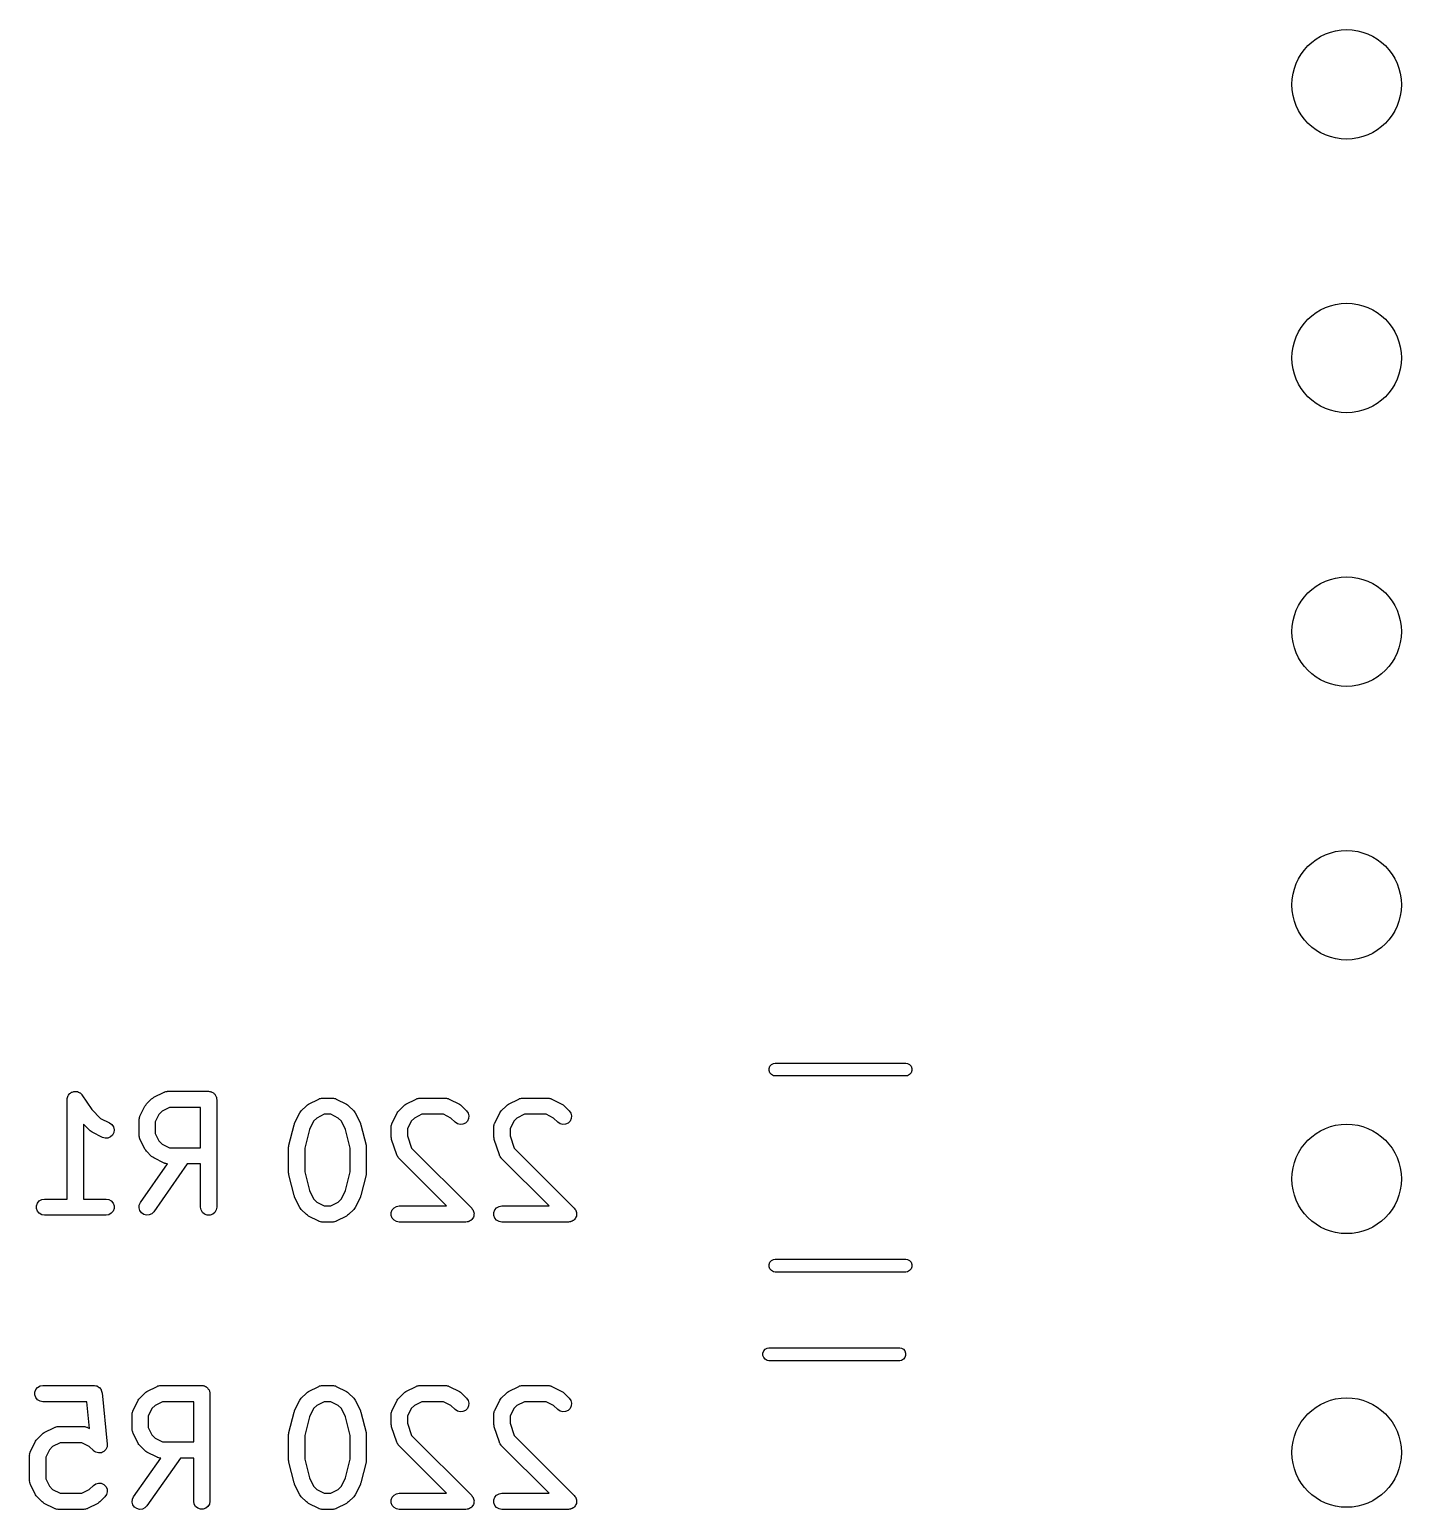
# Model space of a CAD drawing. Extents: x 84 to 155, y -171 to -35.
# Drawn here: x 127.22 to 139.95, y -84.47 to -70.74 of the extents above; entities that cross this region are included whole.
import ezdxf

# ---------------------------------------------------------------- set-up
doc = ezdxf.new("R2010")
doc.units = 0
doc.header["$MEASUREMENT"] = 0
doc.layers.add('BLACK', color=7, linetype='CONTINUOUS')

msp = doc.modelspace()

# ---------------------------------------------------------------- linework, layer by layer
at = {"layer": 'BLACK', "linetype": 'CONTINUOUS'}
for p, q in [((134.092, -80.3609), (134.106, -80.3447)), ((134.106, -80.3447), (134.124, -80.3341)), ((134.124, -80.3341), (134.14, -80.3314)), ((134.14, -80.3314), (135.354, -80.3314)), ((135.354, -80.3314), (135.37, -80.3341)), ((135.37, -80.3341), (135.388, -80.3447)), ((135.388, -80.3447), (135.402, -80.3609)), ((134.085, -80.3808), (134.092, -80.3609)), ((134.085, -80.402), (134.085, -80.3808)), ((134.092, -80.4219), (134.085, -80.402)), ((134.106, -80.4381), (134.092, -80.4219)), ((134.124, -80.4486), (134.106, -80.4381)), ((134.14, -80.4514), (134.124, -80.4486)), ((135.354, -80.4514), (134.14, -80.4514)), ((135.37, -80.4486), (135.354, -80.4514)), ((135.388, -80.4381), (135.37, -80.4486)), ((135.402, -80.4219), (135.388, -80.4381)), ((135.402, -80.3609), (135.409, -80.3808)), ((135.409, -80.402), (135.402, -80.4219)), ((135.409, -80.3808), (135.409, -80.402)), ((127.581, -80.6284), (127.586, -80.6207)), ((127.586, -80.6207), (127.589, -80.618)), ((127.589, -80.618), (127.591, -80.6146)), ((127.591, -80.6146), (127.599, -80.6097)), ((127.599, -80.6097), (127.605, -80.6039)), ((127.605, -80.6039), (127.609, -80.6025)), ((127.609, -80.6025), (127.613, -80.6002)), ((127.613, -80.6002), (127.622, -80.5981)), ((127.622, -80.5981), (127.63, -80.595)), ((127.63, -80.595), (127.634, -80.595)), ((127.634, -80.595), (127.638, -80.594)), ((127.638, -80.594), (127.647, -80.595)), ((127.647, -80.595), (127.656, -80.595)), ((127.656, -80.595), (127.66, -80.5964)), ((127.66, -80.5964), (127.664, -80.5969)), ((127.664, -80.5969), (127.672, -80.6009)), ((127.672, -80.6009), (127.68, -80.6039)), ((127.68, -80.6039), (127.684, -80.6066)), ((127.684, -80.6066), (127.687, -80.6084)), ((127.687, -80.6084), (127.694, -80.6149)), ((127.694, -80.6149), (127.7, -80.6207)), ((127.7, -80.6207), (127.703, -80.6243)), ((127.703, -80.6243), (127.705, -80.6273)), ((128.371, -80.6494), (128.467, -80.6018)), ((128.467, -80.6018), (128.471, -80.6006)), ((128.471, -80.6006), (128.474, -80.5984)), ((128.474, -80.5984), (128.483, -80.5969)), ((128.483, -80.5969), (128.492, -80.5944)), ((128.492, -80.5944), (128.496, -80.5946)), ((128.496, -80.5946), (128.5, -80.5939)), ((128.5, -80.5939), (128.881, -80.5939)), ((128.881, -80.5939), (128.888, -80.595)), ((128.888, -80.595), (128.894, -80.595)), ((128.894, -80.595), (128.9, -80.5973)), ((128.9, -80.5973), (128.907, -80.5984)), ((128.907, -80.5984), (128.912, -80.6017)), ((128.912, -80.6017), (128.919, -80.6039)), ((128.919, -80.6039), (128.924, -80.6081)), ((128.924, -80.6081), (128.929, -80.6114)), ((128.929, -80.6114), (128.934, -80.6165)), ((128.934, -80.6165), (128.939, -80.6207)), ((128.939, -80.6207), (128.942, -80.6264)), ((128.942, -80.6264), (128.946, -80.6314)), ((127.568, -80.6606), (127.571, -80.652)), ((127.569, -80.6648), (127.568, -80.6606)), ((127.568, -80.6689), (127.569, -80.6648)), ((127.568, -81.5939), (127.568, -80.6689)), ((127.571, -80.652), (127.573, -80.6432)), ((127.573, -80.6432), (127.575, -80.6396)), ((127.575, -80.6396), (127.576, -80.6356)), ((127.576, -80.6356), (127.581, -80.6284)), ((127.705, -80.6273), (127.797, -80.764)), ((127.797, -80.764), (127.878, -80.8453)), ((128.243, -80.8258), (128.29, -80.7306)), ((128.29, -80.7306), (128.297, -80.7209)), ((128.297, -80.7209), (128.304, -80.7111)), ((128.304, -80.7111), (128.352, -80.6635)), ((128.352, -80.6635), (128.362, -80.6566)), ((128.362, -80.6566), (128.371, -80.6494)), ((128.518, -80.7439), (128.449, -80.7781)), ((128.806, -80.7439), (128.518, -80.7439)), ((128.806, -81.1177), (128.806, -80.7439)), ((128.946, -80.6314), (128.948, -80.6375)), ((128.948, -80.6375), (128.952, -80.6432)), ((128.952, -80.6432), (128.953, -80.6497)), ((128.953, -80.6497), (128.955, -80.6559)), ((128.955, -80.6559), (128.955, -80.6624)), ((128.955, -80.6624), (128.956, -80.6689)), ((128.956, -80.6689), (128.956, -81.6689)), ((129.741, -80.7746), (129.789, -80.727)), ((129.789, -80.727), (129.799, -80.7201)), ((129.799, -80.7201), (129.808, -80.7129)), ((129.808, -80.7129), (129.903, -80.6653)), ((129.903, -80.6653), (129.908, -80.6641)), ((129.908, -80.6641), (129.911, -80.6619)), ((129.911, -80.6619), (129.92, -80.6604)), ((129.92, -80.6604), (129.928, -80.6579)), ((129.928, -80.6579), (129.933, -80.6581)), ((129.933, -80.6581), (129.937, -80.6574)), ((129.937, -80.6574), (130.032, -80.6574)), ((130.032, -80.6574), (130.036, -80.6581)), ((130.036, -80.6581), (130.041, -80.6579)), ((130.041, -80.6579), (130.049, -80.6604)), ((130.049, -80.6604), (130.058, -80.6619)), ((130.058, -80.6619), (130.062, -80.6641)), ((130.062, -80.6641), (130.066, -80.6653)), ((130.066, -80.6653), (130.161, -80.7129)), ((130.161, -80.7129), (130.171, -80.7201)), ((130.171, -80.7201), (130.181, -80.727)), ((130.181, -80.727), (130.228, -80.7746)), ((130.646, -80.7746), (130.693, -80.727)), ((130.693, -80.727), (130.703, -80.7201)), ((130.703, -80.7201), (130.713, -80.7129)), ((130.713, -80.7129), (130.808, -80.6653)), ((130.808, -80.6653), (130.812, -80.6641)), ((130.812, -80.6641), (130.816, -80.6619)), ((130.816, -80.6619), (130.825, -80.6604)), ((130.825, -80.6604), (130.833, -80.6579)), ((130.833, -80.6579), (130.838, -80.6581)), ((130.838, -80.6581), (130.842, -80.6574)), ((130.842, -80.6574), (131.08, -80.6574)), ((131.08, -80.6574), (131.084, -80.6581)), ((131.084, -80.6581), (131.088, -80.6579)), ((131.088, -80.6579), (131.097, -80.6604)), ((131.097, -80.6604), (131.106, -80.6619)), ((131.106, -80.6619), (131.109, -80.6641)), ((131.109, -80.6641), (131.113, -80.6653)), ((131.113, -80.6653), (131.209, -80.7129)), ((131.209, -80.7129), (131.218, -80.7201)), ((131.218, -80.7201), (131.228, -80.727)), ((131.228, -80.727), (131.276, -80.7746)), ((131.598, -80.7746), (131.646, -80.727)), ((131.646, -80.727), (131.656, -80.7201)), ((131.656, -80.7201), (131.665, -80.7129)), ((131.665, -80.7129), (131.761, -80.6653)), ((131.761, -80.6653), (131.765, -80.6641)), ((131.765, -80.6641), (131.768, -80.6619)), ((131.768, -80.6619), (131.777, -80.6604)), ((131.777, -80.6604), (131.786, -80.6579)), ((131.786, -80.6579), (131.79, -80.6581)), ((131.79, -80.6581), (131.794, -80.6574)), ((131.794, -80.6574), (132.032, -80.6574)), ((132.032, -80.6574), (132.036, -80.6581)), ((132.036, -80.6581), (132.041, -80.6579)), ((132.041, -80.6579), (132.049, -80.6604)), ((132.049, -80.6604), (132.058, -80.6619)), ((132.058, -80.6619), (132.062, -80.6641)), ((132.062, -80.6641), (132.066, -80.6653)), ((132.066, -80.6653), (132.161, -80.7129)), ((132.161, -80.7129), (132.171, -80.7201)), ((132.171, -80.7201), (132.181, -80.727)), ((132.181, -80.727), (132.228, -80.7746)), ((127.78, -80.96), (127.718, -80.8976)), ((127.718, -80.8976), (127.718, -81.5939)), ((127.878, -80.8453), (127.962, -80.8875)), ((127.962, -80.8875), (127.983, -80.903)), ((128.235, -80.8508), (128.238, -80.8424)), ((128.235, -80.8551), (128.235, -80.8508)), ((128.235, -80.8594), (128.235, -80.8551)), ((128.235, -81.0022), (128.235, -80.8594)), ((128.238, -80.8424), (128.239, -80.8337)), ((128.239, -80.8337), (128.241, -80.83)), ((128.241, -80.83), (128.243, -80.8258)), ((128.419, -80.8085), (128.385, -80.8771)), ((128.385, -80.8771), (128.385, -80.9845)), ((128.449, -80.7781), (128.419, -80.8085)), ((129.674, -80.9047), (129.677, -80.8972)), ((129.677, -80.8972), (129.679, -80.8893)), ((129.679, -80.8893), (129.727, -80.7941)), ((129.727, -80.7941), (129.734, -80.7844)), ((129.734, -80.7844), (129.741, -80.7746)), ((129.856, -80.872), (129.817, -80.949)), ((129.886, -80.8416), (129.856, -80.872)), ((129.955, -80.8074), (129.886, -80.8416)), ((130.015, -80.8074), (129.955, -80.8074)), ((130.083, -80.8416), (130.015, -80.8074)), ((130.113, -80.872), (130.083, -80.8416)), ((130.152, -80.949), (130.113, -80.872)), ((130.228, -80.7746), (130.235, -80.7844)), ((130.235, -80.7844), (130.242, -80.7941)), ((130.242, -80.7941), (130.29, -80.8893)), ((130.29, -80.8893), (130.292, -80.8972)), ((130.292, -80.8972), (130.295, -80.9047)), ((130.579, -80.9059), (130.581, -80.8972)), ((130.581, -80.8972), (130.583, -80.8935)), ((130.583, -80.8935), (130.584, -80.8893)), ((130.584, -80.8893), (130.632, -80.7941)), ((130.632, -80.7941), (130.639, -80.7844)), ((130.639, -80.7844), (130.646, -80.7746)), ((130.761, -80.872), (130.726, -80.9406)), ((130.791, -80.8416), (130.761, -80.872)), ((130.859, -80.8074), (130.791, -80.8416)), ((131.062, -80.8074), (130.859, -80.8074)), ((131.131, -80.8416), (131.062, -80.8074)), ((131.17, -80.8807), (131.131, -80.8416)), ((131.191, -80.8956), (131.17, -80.8807)), ((131.216, -80.9023), (131.191, -80.8956)), ((131.242, -80.9001), (131.216, -80.9023)), ((131.266, -80.8891), (131.242, -80.9001)), ((131.284, -80.8706), (131.266, -80.8891)), ((131.276, -80.7746), (131.291, -80.7959)), ((131.295, -80.847), (131.284, -80.8706)), ((131.291, -80.7959), (131.297, -80.8211)), ((131.297, -80.8211), (131.295, -80.847)), ((131.532, -80.9059), (131.533, -80.8972)), ((131.533, -80.8972), (131.535, -80.8935)), ((131.535, -80.8935), (131.537, -80.8893)), ((131.537, -80.8893), (131.584, -80.7941)), ((131.584, -80.7941), (131.591, -80.7844)), ((131.591, -80.7844), (131.598, -80.7746)), ((131.713, -80.872), (131.679, -80.9406)), ((131.743, -80.8416), (131.713, -80.872)), ((131.812, -80.8074), (131.743, -80.8416)), ((132.015, -80.8074), (131.812, -80.8074)), ((132.083, -80.8416), (132.015, -80.8074)), ((132.122, -80.8807), (132.083, -80.8416)), ((132.143, -80.8956), (132.122, -80.8807)), ((132.169, -80.9023), (132.143, -80.8956)), ((132.195, -80.9001), (132.169, -80.9023)), ((132.218, -80.8891), (132.195, -80.9001)), ((132.237, -80.8706), (132.218, -80.8891)), ((132.228, -80.7746), (132.243, -80.7959)), ((132.248, -80.847), (132.237, -80.8706)), ((132.243, -80.7959), (132.25, -80.8211)), ((132.25, -80.8211), (132.248, -80.847)), ((127.79, -80.9669), (127.78, -80.96)), ((127.8, -80.9741), (127.79, -80.9669)), ((127.895, -81.0217), (127.8, -80.9741)), ((127.92, -81.0291), (127.895, -81.0217)), ((127.946, -81.0275), (127.92, -81.0291)), ((127.97, -81.0172), (127.946, -81.0275)), ((127.989, -80.9993), (127.97, -81.0172)), ((127.983, -80.903), (127.998, -80.9248)), ((128.001, -80.976), (127.989, -80.9993)), ((127.998, -80.9248), (128.004, -80.9501)), ((128.004, -80.9501), (128.001, -80.976)), ((128.235, -81.0065), (128.235, -81.0022)), ((128.235, -81.0108), (128.235, -81.0065)), ((128.238, -81.0192), (128.235, -81.0108)), ((128.239, -81.0279), (128.238, -81.0192)), ((128.241, -81.0316), (128.239, -81.0279)), ((128.243, -81.0358), (128.241, -81.0316)), ((128.29, -81.131), (128.243, -81.0358)), ((128.385, -80.9845), (128.419, -81.053)), ((129.626, -81.0951), (129.674, -80.9047)), ((129.817, -80.949), (129.774, -81.1226)), ((130.195, -81.1226), (130.152, -80.949)), ((130.295, -80.9047), (130.343, -81.0951)), ((130.576, -80.9229), (130.577, -80.9186)), ((130.576, -81.0181), (130.576, -80.9229)), ((130.578, -81.0299), (130.576, -81.0181)), ((130.577, -80.9143), (130.579, -80.9059)), ((130.577, -80.9186), (130.577, -80.9143)), ((130.58, -81.0418), (130.578, -81.0299)), ((130.726, -80.9406), (130.726, -81.0059)), ((130.726, -81.0059), (130.764, -81.1204)), ((131.529, -80.9143), (131.532, -80.9059)), ((131.529, -80.9186), (131.529, -80.9143)), ((131.529, -80.9229), (131.529, -80.9186)), ((131.529, -81.0181), (131.529, -80.9229)), ((131.531, -81.0299), (131.529, -81.0181)), ((131.533, -81.0418), (131.531, -81.0299)), ((131.679, -80.9406), (131.679, -81.0059)), ((131.679, -81.0059), (131.717, -81.1204)), ((128.297, -81.1407), (128.29, -81.131)), ((128.304, -81.1505), (128.297, -81.1407)), ((128.352, -81.1981), (128.304, -81.1505)), ((128.419, -81.053), (128.449, -81.0834)), ((128.449, -81.0834), (128.518, -81.1177)), ((128.518, -81.1177), (128.806, -81.1177)), ((129.624, -81.1133), (129.625, -81.1043)), ((129.624, -81.3514), (129.624, -81.1133)), ((129.625, -81.1043), (129.626, -81.0951)), ((129.774, -81.1226), (129.774, -81.3422)), ((130.195, -81.3422), (130.195, -81.1226)), ((130.343, -81.0951), (130.344, -81.1043)), ((130.344, -81.1043), (130.345, -81.1133)), ((130.345, -81.1133), (130.345, -81.3514)), ((130.628, -81.1847), (130.58, -81.0418)), ((130.764, -81.1204), (131.323, -81.6793)), ((131.58, -81.1847), (131.533, -81.0418)), ((131.717, -81.1204), (132.276, -81.6793)), ((128.248, -81.6259), (128.499, -81.2675)), ((128.362, -81.205), (128.352, -81.1981)), ((128.371, -81.2122), (128.362, -81.205)), ((128.467, -81.2598), (128.371, -81.2122)), ((128.682, -81.2677), (128.371, -81.7119)), ((128.471, -81.261), (128.467, -81.2598)), ((128.474, -81.2632), (128.471, -81.261)), ((128.483, -81.2647), (128.474, -81.2632)), ((128.492, -81.2672), (128.483, -81.2647)), ((128.496, -81.2669), (128.492, -81.2672)), ((128.499, -81.2675), (128.496, -81.2669)), ((128.806, -81.2677), (128.682, -81.2677)), ((128.806, -81.6689), (128.806, -81.2677)), ((130.63, -81.1885), (130.628, -81.1847)), ((130.631, -81.1926), (130.63, -81.1885)), ((130.636, -81.1998), (130.631, -81.1926)), ((130.64, -81.2076), (130.636, -81.1998)), ((130.643, -81.2104), (130.64, -81.2076)), ((130.646, -81.214), (130.643, -81.2104)), ((131.089, -81.6574), (130.646, -81.214)), ((131.582, -81.1885), (131.58, -81.1847)), ((131.583, -81.1926), (131.582, -81.1885)), ((131.588, -81.1998), (131.583, -81.1926)), ((131.593, -81.2076), (131.588, -81.1998)), ((131.596, -81.2104), (131.593, -81.2076)), ((131.598, -81.214), (131.596, -81.2104)), ((132.042, -81.6574), (131.598, -81.214)), ((129.625, -81.3605), (129.624, -81.3514)), ((129.626, -81.3696), (129.625, -81.3605)), ((129.674, -81.5601), (129.626, -81.3696)), ((129.774, -81.3422), (129.817, -81.5157)), ((130.152, -81.5157), (130.195, -81.3422)), ((130.343, -81.3696), (130.295, -81.5601)), ((130.344, -81.3605), (130.343, -81.3696)), ((130.345, -81.3514), (130.344, -81.3605)), ((129.677, -81.5676), (129.674, -81.5601)), ((129.679, -81.5754), (129.677, -81.5676)), ((129.727, -81.6707), (129.679, -81.5754)), ((129.817, -81.5157), (129.856, -81.5927)), ((130.113, -81.5927), (130.152, -81.5157)), ((130.29, -81.5754), (130.242, -81.6707)), ((130.292, -81.5676), (130.29, -81.5754)), ((130.295, -81.5601), (130.292, -81.5676)), ((127.283, -81.6559), (127.292, -81.6314)), ((127.283, -81.6819), (127.283, -81.6559)), ((127.292, -81.7064), (127.283, -81.6819)), ((127.292, -81.6314), (127.309, -81.6114)), ((127.309, -81.7263), (127.292, -81.7064)), ((127.309, -81.6114), (127.332, -81.5984)), ((127.332, -81.5984), (127.357, -81.5939)), ((127.357, -81.5939), (127.568, -81.5939)), ((127.718, -81.5939), (127.929, -81.5939)), ((127.929, -81.5939), (127.954, -81.5984)), ((127.954, -81.5984), (127.977, -81.6114)), ((127.977, -81.6114), (127.994, -81.6314)), ((127.994, -81.7064), (127.977, -81.7263)), ((127.994, -81.6314), (128.003, -81.6559)), ((128.003, -81.6819), (127.994, -81.7064)), ((128.003, -81.6559), (128.003, -81.6819)), ((128.235, -81.6754), (128.237, -81.6495)), ((128.242, -81.7006), (128.235, -81.6754)), ((128.237, -81.6495), (128.248, -81.6259)), ((128.257, -81.7219), (128.242, -81.7006)), ((128.278, -81.7369), (128.257, -81.7219)), ((128.371, -81.7119), (128.353, -81.7303)), ((128.811, -81.6945), (128.806, -81.6689)), ((128.824, -81.7171), (128.811, -81.6945)), ((128.844, -81.7338), (128.824, -81.7171)), ((128.939, -81.7171), (128.919, -81.7338)), ((128.952, -81.6945), (128.939, -81.7171)), ((128.956, -81.6689), (128.952, -81.6945)), ((129.734, -81.6803), (129.727, -81.6707)), ((129.741, -81.6902), (129.734, -81.6803)), ((129.789, -81.7378), (129.741, -81.6902)), ((129.856, -81.5927), (129.886, -81.6231)), ((129.886, -81.6231), (129.955, -81.6574)), ((129.955, -81.6574), (130.015, -81.6574)), ((130.015, -81.6574), (130.083, -81.6231)), ((130.083, -81.6231), (130.113, -81.5927)), ((130.228, -81.6902), (130.181, -81.7378)), ((130.235, -81.6803), (130.228, -81.6902)), ((130.242, -81.6707), (130.235, -81.6803)), ((130.577, -81.7194), (130.586, -81.6949)), ((130.577, -81.7454), (130.577, -81.7194)), ((130.586, -81.6949), (130.603, -81.6749)), ((130.603, -81.6749), (130.626, -81.6619)), ((130.626, -81.6619), (130.651, -81.6574)), ((130.651, -81.6574), (131.089, -81.6574)), ((131.323, -81.6793), (131.329, -81.6874)), ((131.329, -81.6874), (131.335, -81.6949)), ((131.335, -81.6949), (131.336, -81.698)), ((131.336, -81.698), (131.338, -81.7007)), ((131.338, -81.7007), (131.341, -81.7101)), ((131.341, -81.7101), (131.344, -81.7194)), ((131.344, -81.7194), (131.344, -81.7227)), ((131.344, -81.7227), (131.345, -81.7258)), ((131.53, -81.7194), (131.539, -81.6949)), ((131.53, -81.7454), (131.53, -81.7194)), ((131.539, -81.6949), (131.555, -81.6749)), ((131.555, -81.6749), (131.578, -81.6619)), ((131.578, -81.6619), (131.604, -81.6574)), ((131.604, -81.6574), (132.042, -81.6574)), ((132.276, -81.6793), (132.281, -81.6874)), ((132.281, -81.6874), (132.288, -81.6949)), ((132.288, -81.6949), (132.289, -81.698)), ((132.289, -81.698), (132.291, -81.7007)), ((132.291, -81.7007), (132.293, -81.7101)), ((132.293, -81.7101), (132.297, -81.7194)), ((132.297, -81.7194), (132.297, -81.7227)), ((132.297, -81.7227), (132.297, -81.7258)), ((127.332, -81.7394), (127.309, -81.7263)), ((127.357, -81.7439), (127.332, -81.7394)), ((127.929, -81.7439), (127.357, -81.7439)), ((127.954, -81.7394), (127.929, -81.7439)), ((127.977, -81.7263), (127.954, -81.7394)), ((128.303, -81.7436), (128.278, -81.7369)), ((128.329, -81.7413), (128.303, -81.7436)), ((128.353, -81.7303), (128.329, -81.7413)), ((128.868, -81.7427), (128.844, -81.7338)), ((128.894, -81.7427), (128.868, -81.7427)), ((128.919, -81.7338), (128.894, -81.7427)), ((129.799, -81.7447), (129.789, -81.7378)), ((129.808, -81.7518), (129.799, -81.7447)), ((129.903, -81.7995), (129.808, -81.7518)), ((129.908, -81.8007), (129.903, -81.7995)), ((129.911, -81.8029), (129.908, -81.8007)), ((129.92, -81.8044), (129.911, -81.8029)), ((129.928, -81.8069), (129.92, -81.8044)), ((129.933, -81.8066), (129.928, -81.8069)), ((129.937, -81.8074), (129.933, -81.8066)), ((130.032, -81.8074), (129.937, -81.8074)), ((130.036, -81.8066), (130.032, -81.8074)), ((130.041, -81.8069), (130.036, -81.8066)), ((130.049, -81.8044), (130.041, -81.8069)), ((130.058, -81.8029), (130.049, -81.8044)), ((130.062, -81.8007), (130.058, -81.8029)), ((130.066, -81.7995), (130.062, -81.8007)), ((130.161, -81.7518), (130.066, -81.7995)), ((130.171, -81.7447), (130.161, -81.7518)), ((130.181, -81.7378), (130.171, -81.7447)), ((130.586, -81.7699), (130.577, -81.7454)), ((130.603, -81.7898), (130.586, -81.7699)), ((130.626, -81.8029), (130.603, -81.7898)), ((130.651, -81.8074), (130.626, -81.8029)), ((131.27, -81.8074), (130.651, -81.8074)), ((131.28, -81.8057), (131.27, -81.8074)), ((131.29, -81.8048), (131.28, -81.8057)), ((131.293, -81.8034), (131.29, -81.8048)), ((131.296, -81.8029), (131.293, -81.8034)), ((131.304, -81.798), (131.296, -81.8029)), ((131.313, -81.7938), (131.304, -81.798)), ((131.316, -81.7915), (131.313, -81.7938)), ((131.319, -81.7898), (131.316, -81.7915)), ((131.325, -81.7823), (131.319, -81.7898)), ((131.332, -81.7754), (131.325, -81.7823)), ((131.333, -81.7724), (131.332, -81.7754)), ((131.335, -81.7699), (131.333, -81.7724)), ((131.339, -81.7607), (131.335, -81.7699)), ((131.343, -81.7518), (131.339, -81.7607)), ((131.344, -81.7454), (131.343, -81.7485)), ((131.343, -81.7485), (131.343, -81.7518)), ((131.345, -81.7258), (131.344, -81.7356)), ((131.344, -81.7356), (131.344, -81.7454)), ((131.539, -81.7699), (131.53, -81.7454)), ((131.555, -81.7898), (131.539, -81.7699)), ((131.578, -81.8029), (131.555, -81.7898)), ((131.604, -81.8074), (131.578, -81.8029)), ((132.223, -81.8074), (131.604, -81.8074)), ((132.232, -81.8057), (132.223, -81.8074)), ((132.242, -81.8048), (132.232, -81.8057)), ((132.245, -81.8034), (132.242, -81.8048)), ((132.248, -81.8029), (132.245, -81.8034)), ((132.257, -81.798), (132.248, -81.8029)), ((132.266, -81.7938), (132.257, -81.798)), ((132.268, -81.7915), (132.266, -81.7938)), ((132.271, -81.7898), (132.268, -81.7915)), ((132.277, -81.7823), (132.271, -81.7898)), ((132.284, -81.7754), (132.277, -81.7823)), ((132.286, -81.7724), (132.284, -81.7754)), ((132.288, -81.7699), (132.286, -81.7724)), ((132.291, -81.7607), (132.288, -81.7699)), ((132.295, -81.7518), (132.291, -81.7607)), ((132.297, -81.7454), (132.295, -81.7485)), ((132.295, -81.7485), (132.295, -81.7518)), ((132.297, -81.7258), (132.297, -81.7356)), ((132.297, -81.7356), (132.297, -81.7454)), ((134.085, -82.2008), (134.092, -82.1809)), ((134.085, -82.222), (134.085, -82.2008)), ((134.092, -82.2419), (134.085, -82.222)), ((134.092, -82.1809), (134.106, -82.1647)), ((134.106, -82.2581), (134.092, -82.2419)), ((134.106, -82.1647), (134.124, -82.1541)), ((134.124, -82.2686), (134.106, -82.2581)), ((134.124, -82.1541), (134.14, -82.1514)), ((134.14, -82.2714), (134.124, -82.2686)), ((134.14, -82.1514), (135.354, -82.1514)), ((135.354, -82.2714), (134.14, -82.2714)), ((135.354, -82.1514), (135.37, -82.1541)), ((135.37, -82.2686), (135.354, -82.2714)), ((135.37, -82.1541), (135.388, -82.1647)), ((135.388, -82.2581), (135.37, -82.2686)), ((135.388, -82.1647), (135.402, -82.1809)), ((135.402, -82.2419), (135.388, -82.2581)), ((135.402, -82.1809), (135.409, -82.2008)), ((135.409, -82.222), (135.402, -82.2419)), ((135.409, -82.2008), (135.409, -82.222)), ((134.027, -83.0234), (134.035, -83.0035)), ((134.027, -83.0446), (134.027, -83.0234)), ((134.035, -83.0645), (134.027, -83.0446)), ((134.035, -83.0035), (134.048, -82.9873)), ((134.048, -83.0807), (134.035, -83.0645)), ((134.048, -82.9873), (134.066, -82.9768)), ((134.066, -83.0913), (134.048, -83.0807)), ((134.066, -82.9768), (134.082, -82.974)), ((134.082, -83.094), (134.066, -83.0913)), ((134.082, -82.974), (135.297, -82.974)), ((135.297, -83.094), (134.082, -83.094)), ((135.297, -82.974), (135.312, -82.9768)), ((135.312, -83.0913), (135.297, -83.094)), ((135.312, -82.9768), (135.331, -82.9873)), ((135.331, -83.0807), (135.312, -83.0913)), ((135.331, -82.9873), (135.344, -83.0035)), ((135.344, -83.0645), (135.331, -83.0807)), ((135.344, -83.0035), (135.351, -83.0234)), ((135.351, -83.0446), (135.344, -83.0645)), ((135.351, -83.0234), (135.351, -83.0446)), ((127.268, -83.3864), (127.276, -83.3619)), ((127.276, -83.3619), (127.293, -83.3419)), ((127.293, -83.3419), (127.316, -83.3289)), ((127.316, -83.3289), (127.341, -83.3244)), ((127.341, -83.3244), (127.818, -83.3244)), ((127.818, -83.3244), (127.82, -83.3249)), ((127.82, -83.3249), (127.823, -83.3246)), ((127.823, -83.3246), (127.833, -83.3271)), ((127.833, -83.3271), (127.843, -83.3289)), ((127.843, -83.3289), (127.846, -83.3303)), ((127.846, -83.3303), (127.848, -83.331)), ((127.848, -83.331), (127.857, -83.3368)), ((127.857, -83.3368), (127.866, -83.3419)), ((127.866, -83.3419), (127.868, -83.3441)), ((127.868, -83.3441), (127.87, -83.3457)), ((127.87, -83.3457), (127.876, -83.354)), ((127.876, -83.354), (127.883, -83.3619)), ((127.883, -83.3619), (127.884, -83.3645)), ((127.884, -83.3645), (127.885, -83.3668)), ((127.885, -83.3668), (127.888, -83.3767)), ((128.308, -83.3799), (128.403, -83.3323)), ((128.403, -83.3323), (128.407, -83.3311)), ((128.407, -83.3311), (128.411, -83.3289)), ((128.411, -83.3289), (128.42, -83.3274)), ((128.42, -83.3274), (128.428, -83.3249)), ((128.428, -83.3249), (128.432, -83.3251)), ((128.432, -83.3251), (128.437, -83.3244)), ((128.437, -83.3244), (128.818, -83.3244)), ((128.818, -83.3244), (128.824, -83.3255)), ((128.824, -83.3255), (128.831, -83.3255)), ((128.831, -83.3255), (128.837, -83.3278)), ((128.837, -83.3278), (128.843, -83.3289)), ((128.843, -83.3289), (128.849, -83.3322)), ((128.849, -83.3322), (128.855, -83.3344)), ((128.855, -83.3344), (128.86, -83.3386)), ((128.86, -83.3386), (128.866, -83.3419)), ((128.866, -83.3419), (128.87, -83.347)), ((128.87, -83.347), (128.875, -83.3512)), ((128.875, -83.3512), (128.878, -83.3569)), ((128.878, -83.3569), (128.883, -83.3619)), ((128.883, -83.3619), (128.885, -83.368)), ((128.885, -83.368), (128.888, -83.3737)), ((128.888, -83.3737), (128.889, -83.3802)), ((129.808, -83.3799), (129.903, -83.3323)), ((129.903, -83.3323), (129.908, -83.3311)), ((129.908, -83.3311), (129.911, -83.3289)), ((129.911, -83.3289), (129.92, -83.3274)), ((129.92, -83.3274), (129.928, -83.3249)), ((129.928, -83.3249), (129.933, -83.3251)), ((129.933, -83.3251), (129.937, -83.3244)), ((129.937, -83.3244), (130.032, -83.3244)), ((130.032, -83.3244), (130.036, -83.3251)), ((130.036, -83.3251), (130.041, -83.3249)), ((130.041, -83.3249), (130.049, -83.3274)), ((130.049, -83.3274), (130.058, -83.3289)), ((130.058, -83.3289), (130.062, -83.3311)), ((130.062, -83.3311), (130.066, -83.3323)), ((130.066, -83.3323), (130.161, -83.3799)), ((130.713, -83.3799), (130.808, -83.3323)), ((130.808, -83.3323), (130.812, -83.3311)), ((130.812, -83.3311), (130.816, -83.3289)), ((130.816, -83.3289), (130.825, -83.3274)), ((130.825, -83.3274), (130.833, -83.3249)), ((130.833, -83.3249), (130.838, -83.3251)), ((130.838, -83.3251), (130.842, -83.3244)), ((130.842, -83.3244), (131.08, -83.3244)), ((131.08, -83.3244), (131.084, -83.3251)), ((131.084, -83.3251), (131.088, -83.3249)), ((131.088, -83.3249), (131.097, -83.3274)), ((131.097, -83.3274), (131.106, -83.3289)), ((131.106, -83.3289), (131.109, -83.3311)), ((131.109, -83.3311), (131.113, -83.3323)), ((131.113, -83.3323), (131.209, -83.3799)), ((131.665, -83.3799), (131.761, -83.3323)), ((131.761, -83.3323), (131.765, -83.3311)), ((131.765, -83.3311), (131.768, -83.3289)), ((131.768, -83.3289), (131.777, -83.3274)), ((131.777, -83.3274), (131.786, -83.3249)), ((131.786, -83.3249), (131.79, -83.3251)), ((131.79, -83.3251), (131.794, -83.3244)), ((131.794, -83.3244), (132.032, -83.3244)), ((132.032, -83.3244), (132.036, -83.3251)), ((132.036, -83.3251), (132.041, -83.3249)), ((132.041, -83.3249), (132.049, -83.3274)), ((132.049, -83.3274), (132.058, -83.3289)), ((132.058, -83.3289), (132.062, -83.3311)), ((132.062, -83.3311), (132.066, -83.3323)), ((132.066, -83.3323), (132.161, -83.3799)), ((127.268, -83.4124), (127.268, -83.3864)), ((127.276, -83.4369), (127.268, -83.4124)), ((127.293, -83.4568), (127.276, -83.4369)), ((127.316, -83.4699), (127.293, -83.4568)), ((127.341, -83.4744), (127.316, -83.4699)), ((127.75, -83.4744), (127.341, -83.4744)), ((127.775, -83.7226), (127.75, -83.4744)), ((127.888, -83.3767), (127.891, -83.3864)), ((127.891, -83.3864), (127.891, -83.3892)), ((127.891, -83.3892), (127.892, -83.3919)), ((127.892, -83.3919), (127.94, -83.8681)), ((128.179, -83.5563), (128.227, -83.4611)), ((128.227, -83.4611), (128.234, -83.4514)), ((128.234, -83.4514), (128.241, -83.4416)), ((128.241, -83.4416), (128.288, -83.394)), ((128.288, -83.394), (128.298, -83.3871)), ((128.298, -83.3871), (128.308, -83.3799)), ((128.386, -83.5086), (128.355, -83.539)), ((128.454, -83.4744), (128.386, -83.5086)), ((128.743, -83.4744), (128.454, -83.4744)), ((128.743, -83.8482), (128.743, -83.4744)), ((128.889, -83.3802), (128.891, -83.3864)), ((128.891, -83.3864), (128.891, -83.3929)), ((128.891, -83.3929), (128.893, -83.3994)), ((128.893, -83.3994), (128.893, -84.3994)), ((129.679, -83.5563), (129.727, -83.4611)), ((129.727, -83.4611), (129.734, -83.4514)), ((129.734, -83.4514), (129.741, -83.4416)), ((129.741, -83.4416), (129.789, -83.394)), ((129.789, -83.394), (129.799, -83.3871)), ((129.799, -83.3871), (129.808, -83.3799)), ((129.886, -83.5086), (129.856, -83.539)), ((129.955, -83.4744), (129.886, -83.5086)), ((130.015, -83.4744), (129.955, -83.4744)), ((130.083, -83.5086), (130.015, -83.4744)), ((130.113, -83.539), (130.083, -83.5086)), ((130.161, -83.3799), (130.171, -83.3871)), ((130.171, -83.3871), (130.181, -83.394)), ((130.181, -83.394), (130.228, -83.4416)), ((130.228, -83.4416), (130.235, -83.4514)), ((130.235, -83.4514), (130.242, -83.4611)), ((130.242, -83.4611), (130.29, -83.5563)), ((130.584, -83.5563), (130.632, -83.4611)), ((130.632, -83.4611), (130.639, -83.4514)), ((130.639, -83.4514), (130.646, -83.4416)), ((130.646, -83.4416), (130.693, -83.394)), ((130.693, -83.394), (130.703, -83.3871)), ((130.703, -83.3871), (130.713, -83.3799)), ((130.791, -83.5086), (130.761, -83.539)), ((130.859, -83.4744), (130.791, -83.5086)), ((131.062, -83.4744), (130.859, -83.4744)), ((131.131, -83.5086), (131.062, -83.4744)), ((131.17, -83.5477), (131.131, -83.5086)), ((131.209, -83.3799), (131.218, -83.3871)), ((131.218, -83.3871), (131.228, -83.394)), ((131.228, -83.394), (131.276, -83.4416)), ((131.276, -83.4416), (131.291, -83.4629)), ((131.291, -83.4629), (131.297, -83.4881)), ((131.297, -83.4881), (131.295, -83.514)), ((131.537, -83.5563), (131.584, -83.4611)), ((131.584, -83.4611), (131.591, -83.4514)), ((131.591, -83.4514), (131.598, -83.4416)), ((131.598, -83.4416), (131.646, -83.394)), ((131.646, -83.394), (131.656, -83.3871)), ((131.656, -83.3871), (131.665, -83.3799)), ((131.743, -83.5086), (131.713, -83.539)), ((131.812, -83.4744), (131.743, -83.5086)), ((132.015, -83.4744), (131.812, -83.4744)), ((132.083, -83.5086), (132.015, -83.4744)), ((132.122, -83.5477), (132.083, -83.5086)), ((132.161, -83.3799), (132.171, -83.3871)), ((132.171, -83.3871), (132.181, -83.394)), ((132.181, -83.394), (132.228, -83.4416)), ((132.228, -83.4416), (132.243, -83.4629)), ((132.243, -83.4629), (132.25, -83.4881)), ((132.25, -83.4881), (132.248, -83.514)), ((128.171, -83.5899), (128.172, -83.5856)), ((128.171, -83.7327), (128.171, -83.5899)), ((128.172, -83.5813), (128.174, -83.5729)), ((128.172, -83.5856), (128.172, -83.5813)), ((128.174, -83.5729), (128.176, -83.5642)), ((128.176, -83.5642), (128.178, -83.5605)), ((128.178, -83.5605), (128.179, -83.5563)), ((128.355, -83.539), (128.321, -83.6076)), ((128.321, -83.6076), (128.321, -83.715)), ((129.626, -83.7621), (129.674, -83.5717)), ((129.674, -83.5717), (129.677, -83.5642)), ((129.677, -83.5642), (129.679, -83.5563)), ((129.817, -83.616), (129.774, -83.7896)), ((129.856, -83.539), (129.817, -83.616)), ((130.152, -83.616), (130.113, -83.539)), ((130.195, -83.7896), (130.152, -83.616)), ((130.29, -83.5563), (130.292, -83.5642)), ((130.292, -83.5642), (130.295, -83.5717)), ((130.295, -83.5717), (130.343, -83.7621)), ((130.576, -83.5899), (130.577, -83.5856)), ((130.576, -83.6851), (130.576, -83.5899)), ((130.577, -83.5813), (130.579, -83.5729)), ((130.577, -83.5856), (130.577, -83.5813)), ((130.579, -83.5729), (130.581, -83.5642)), ((130.581, -83.5642), (130.583, -83.5605)), ((130.583, -83.5605), (130.584, -83.5563)), ((130.761, -83.539), (130.726, -83.6076)), ((130.726, -83.6076), (130.726, -83.6729)), ((131.191, -83.5626), (131.17, -83.5477)), ((131.216, -83.5693), (131.191, -83.5626)), ((131.242, -83.5671), (131.216, -83.5693)), ((131.266, -83.5561), (131.242, -83.5671)), ((131.284, -83.5376), (131.266, -83.5561)), ((131.295, -83.514), (131.284, -83.5376)), ((131.529, -83.5813), (131.532, -83.5729)), ((131.529, -83.5856), (131.529, -83.5813)), ((131.529, -83.5899), (131.529, -83.5856)), ((131.529, -83.6851), (131.529, -83.5899)), ((131.532, -83.5729), (131.533, -83.5642)), ((131.533, -83.5642), (131.535, -83.5605)), ((131.535, -83.5605), (131.537, -83.5563)), ((131.713, -83.539), (131.679, -83.6076)), ((131.679, -83.6076), (131.679, -83.6729)), ((132.143, -83.5626), (132.122, -83.5477)), ((132.169, -83.5693), (132.143, -83.5626)), ((132.195, -83.5671), (132.169, -83.5693)), ((132.218, -83.5561), (132.195, -83.5671)), ((132.237, -83.5376), (132.218, -83.5561)), ((132.248, -83.514), (132.237, -83.5376)), ((127.288, -83.8225), (127.336, -83.7749)), ((127.336, -83.7749), (127.346, -83.768)), ((127.346, -83.768), (127.355, -83.7609)), ((127.355, -83.7609), (127.451, -83.7133)), ((127.451, -83.7133), (127.455, -83.712)), ((127.455, -83.712), (127.459, -83.7099)), ((127.459, -83.7099), (127.467, -83.7083)), ((127.467, -83.7083), (127.476, -83.7058)), ((127.476, -83.7058), (127.48, -83.7061)), ((127.48, -83.7061), (127.484, -83.7053)), ((127.484, -83.7053), (127.722, -83.7053)), ((127.722, -83.7053), (127.727, -83.7061)), ((127.727, -83.7061), (127.731, -83.7058)), ((127.731, -83.7058), (127.739, -83.7083)), ((127.739, -83.7083), (127.748, -83.7099)), ((127.748, -83.7099), (127.752, -83.712)), ((127.752, -83.712), (127.756, -83.7133)), ((127.756, -83.7133), (127.775, -83.7226)), ((128.172, -83.737), (128.171, -83.7327)), ((128.172, -83.7413), (128.172, -83.737)), ((128.174, -83.7497), (128.172, -83.7413)), ((128.176, -83.7584), (128.174, -83.7497)), ((128.178, -83.7621), (128.176, -83.7584)), ((128.179, -83.7663), (128.178, -83.7621)), ((128.227, -83.8615), (128.179, -83.7663)), ((128.321, -83.715), (128.355, -83.7835)), ((128.355, -83.7835), (128.386, -83.8139)), ((129.624, -83.7803), (129.625, -83.7713)), ((129.624, -84.0184), (129.624, -83.7803)), ((129.625, -83.7713), (129.626, -83.7621)), ((130.343, -83.7621), (130.344, -83.7713)), ((130.344, -83.7713), (130.345, -83.7803)), ((130.345, -83.7803), (130.345, -84.0184)), ((130.578, -83.6969), (130.576, -83.6851)), ((130.58, -83.7088), (130.578, -83.6969)), ((130.628, -83.8517), (130.58, -83.7088)), ((130.726, -83.6729), (130.764, -83.7874)), ((131.531, -83.6969), (131.529, -83.6851)), ((131.533, -83.7088), (131.531, -83.6969)), ((131.58, -83.8517), (131.533, -83.7088)), ((131.679, -83.6729), (131.717, -83.7874)), ((127.227, -83.9373), (127.274, -83.842)), ((127.274, -83.842), (127.281, -83.8324)), ((127.281, -83.8324), (127.288, -83.8225)), ((127.403, -83.92), (127.369, -83.9885)), ((127.433, -83.8896), (127.403, -83.92)), ((127.502, -83.8553), (127.433, -83.8896)), ((127.705, -83.8553), (127.502, -83.8553)), ((127.773, -83.8896), (127.705, -83.8553)), ((127.812, -83.9286), (127.773, -83.8896)), ((127.927, -83.9186), (127.918, -83.9275)), ((127.932, -83.9064), (127.927, -83.9178)), ((127.927, -83.9178), (127.927, -83.9182)), ((127.927, -83.9182), (127.927, -83.9186)), ((127.938, -83.895), (127.932, -83.9064)), ((127.939, -83.8815), (127.938, -83.8941)), ((127.938, -83.8941), (127.938, -83.8945)), ((127.938, -83.8945), (127.938, -83.895)), ((127.94, -83.869), (127.939, -83.8815)), ((127.94, -83.8681), (127.94, -83.8686)), ((127.94, -83.8686), (127.94, -83.869)), ((128.234, -83.8712), (128.227, -83.8615)), ((128.241, -83.881), (128.234, -83.8712)), ((128.288, -83.9286), (128.241, -83.881)), ((128.386, -83.8139), (128.454, -83.8482)), ((128.454, -83.8482), (128.743, -83.8482)), ((129.774, -83.7896), (129.774, -84.0092)), ((130.195, -84.0092), (130.195, -83.7896)), ((130.63, -83.8555), (130.628, -83.8517)), ((130.631, -83.8596), (130.63, -83.8555)), ((130.636, -83.8668), (130.631, -83.8596)), ((130.64, -83.8746), (130.636, -83.8668)), ((130.643, -83.8774), (130.64, -83.8746)), ((130.646, -83.881), (130.643, -83.8774)), ((131.089, -84.3244), (130.646, -83.881)), ((130.764, -83.7874), (131.323, -84.3463)), ((131.582, -83.8555), (131.58, -83.8517)), ((131.583, -83.8596), (131.582, -83.8555)), ((131.588, -83.8668), (131.583, -83.8596)), ((131.593, -83.8746), (131.588, -83.8668)), ((131.596, -83.8774), (131.593, -83.8746)), ((131.598, -83.881), (131.596, -83.8774)), ((132.042, -84.3244), (131.598, -83.881)), ((131.717, -83.7874), (132.276, -84.3463)), ((127.219, -83.9622), (127.222, -83.9538)), ((127.22, -83.9665), (127.219, -83.9622)), ((127.219, -83.9708), (127.22, -83.9665)), ((127.219, -84.2089), (127.219, -83.9708)), ((127.222, -83.9538), (127.223, -83.9452)), ((127.223, -83.9452), (127.225, -83.9414)), ((127.225, -83.9414), (127.227, -83.9373)), ((127.369, -83.9885), (127.369, -84.1912)), ((127.813, -83.9289), (127.812, -83.9286)), ((127.813, -83.9293), (127.813, -83.9289)), ((127.823, -83.9363), (127.813, -83.9293)), ((127.834, -83.9435), (127.823, -83.9363)), ((127.834, -83.9437), (127.834, -83.9435)), ((127.834, -83.9439), (127.834, -83.9437)), ((127.847, -83.947), (127.834, -83.9439)), ((127.859, -83.9503), (127.847, -83.947)), ((127.86, -83.9504), (127.859, -83.9502)), ((127.859, -83.9502), (127.859, -83.9503)), ((127.872, -83.9491), (127.86, -83.9504)), ((127.885, -83.948), (127.872, -83.9491)), ((127.886, -83.9478), (127.885, -83.9478)), ((127.885, -83.9478), (127.885, -83.948)), ((127.897, -83.9423), (127.886, -83.9478)), ((127.908, -83.937), (127.897, -83.9423)), ((127.909, -83.9367), (127.908, -83.937)), ((127.918, -83.9275), (127.909, -83.9365)), ((127.909, -83.9365), (127.909, -83.9367)), ((128.185, -84.3564), (128.436, -83.998)), ((128.298, -83.9355), (128.288, -83.9286)), ((128.308, -83.9427), (128.298, -83.9355)), ((128.403, -83.9903), (128.308, -83.9427)), ((128.619, -83.9982), (128.308, -84.4424)), ((128.407, -83.9915), (128.403, -83.9903)), ((128.411, -83.9937), (128.407, -83.9915)), ((128.42, -83.9952), (128.411, -83.9937)), ((128.428, -83.9977), (128.42, -83.9952)), ((128.432, -83.9974), (128.428, -83.9977)), ((128.436, -83.998), (128.432, -83.9974)), ((128.743, -83.9982), (128.619, -83.9982)), ((128.743, -84.3994), (128.743, -83.9982)), ((129.625, -84.0275), (129.624, -84.0184)), ((129.626, -84.0366), (129.625, -84.0275)), ((129.674, -84.2271), (129.626, -84.0366)), ((129.774, -84.0092), (129.817, -84.1827)), ((130.152, -84.1827), (130.195, -84.0092)), ((130.343, -84.0366), (130.295, -84.2271)), ((130.344, -84.0275), (130.343, -84.0366)), ((130.345, -84.0184), (130.344, -84.0275)), ((127.369, -84.1912), (127.403, -84.2597)), ((129.817, -84.1827), (129.856, -84.2597)), ((130.113, -84.2597), (130.152, -84.1827)), ((127.22, -84.2132), (127.219, -84.2089)), ((127.219, -84.2175), (127.22, -84.2132)), ((127.222, -84.2259), (127.219, -84.2175)), ((127.223, -84.2346), (127.222, -84.2259)), ((127.225, -84.2383), (127.223, -84.2346)), ((127.227, -84.2424), (127.225, -84.2383)), ((127.274, -84.3377), (127.227, -84.2424)), ((127.403, -84.2597), (127.433, -84.2901)), ((127.433, -84.2901), (127.502, -84.3244)), ((127.502, -84.3244), (127.705, -84.3244)), ((127.705, -84.3244), (127.773, -84.2901)), ((127.773, -84.2901), (127.812, -84.2511)), ((127.812, -84.2511), (127.834, -84.2362)), ((127.834, -84.2362), (127.859, -84.2294)), ((127.859, -84.2294), (127.885, -84.2317)), ((127.885, -84.2317), (127.908, -84.2427)), ((127.908, -84.2427), (127.927, -84.2611)), ((127.927, -84.2611), (127.938, -84.2847)), ((127.94, -84.3107), (127.933, -84.3358)), ((127.938, -84.2847), (127.94, -84.3107)), ((129.677, -84.2346), (129.674, -84.2271)), ((129.679, -84.2424), (129.677, -84.2346)), ((129.727, -84.3377), (129.679, -84.2424)), ((129.856, -84.2597), (129.886, -84.2901)), ((129.886, -84.2901), (129.955, -84.3244)), ((129.955, -84.3244), (130.015, -84.3244)), ((130.015, -84.3244), (130.083, -84.2901)), ((130.083, -84.2901), (130.113, -84.2597)), ((130.29, -84.2424), (130.242, -84.3377)), ((130.292, -84.2346), (130.29, -84.2424)), ((130.295, -84.2271), (130.292, -84.2346)), ((130.603, -84.3419), (130.626, -84.3289)), ((130.626, -84.3289), (130.651, -84.3244)), ((130.651, -84.3244), (131.089, -84.3244)), ((131.555, -84.3419), (131.578, -84.3289)), ((131.578, -84.3289), (131.604, -84.3244)), ((131.604, -84.3244), (132.042, -84.3244)), ((127.281, -84.3473), (127.274, -84.3377)), ((127.288, -84.3572), (127.281, -84.3473)), ((127.336, -84.4048), (127.288, -84.3572)), ((127.346, -84.4117), (127.336, -84.4048)), ((127.355, -84.4188), (127.346, -84.4117)), ((127.451, -84.4665), (127.355, -84.4188)), ((127.455, -84.4677), (127.451, -84.4665)), ((127.459, -84.4699), (127.455, -84.4677)), ((127.467, -84.4714), (127.459, -84.4699)), ((127.476, -84.4739), (127.467, -84.4714)), ((127.739, -84.4714), (127.731, -84.4739)), ((127.748, -84.4699), (127.739, -84.4714)), ((127.752, -84.4677), (127.748, -84.4699)), ((127.756, -84.4665), (127.752, -84.4677)), ((127.851, -84.4188), (127.756, -84.4665)), ((127.861, -84.4117), (127.851, -84.4188)), ((127.871, -84.4048), (127.861, -84.4117)), ((127.918, -84.3572), (127.871, -84.4048)), ((127.933, -84.3358), (127.918, -84.3572)), ((128.171, -84.4059), (128.174, -84.38)), ((128.178, -84.4311), (128.171, -84.4059)), ((128.174, -84.38), (128.185, -84.3564)), ((128.193, -84.4524), (128.178, -84.4311)), ((128.214, -84.4674), (128.193, -84.4524)), ((128.24, -84.4741), (128.214, -84.4674)), ((128.266, -84.4718), (128.24, -84.4741)), ((128.289, -84.4608), (128.266, -84.4718)), ((128.308, -84.4424), (128.289, -84.4608)), ((128.747, -84.425), (128.743, -84.3994)), ((128.76, -84.4476), (128.747, -84.425)), ((128.78, -84.4643), (128.76, -84.4476)), ((128.805, -84.4732), (128.78, -84.4643)), ((128.855, -84.4643), (128.831, -84.4732)), ((128.875, -84.4476), (128.855, -84.4643)), ((128.888, -84.425), (128.875, -84.4476)), ((128.893, -84.3994), (128.888, -84.425)), ((129.734, -84.3473), (129.727, -84.3377)), ((129.741, -84.3572), (129.734, -84.3473)), ((129.789, -84.4048), (129.741, -84.3572)), ((129.799, -84.4117), (129.789, -84.4048)), ((129.808, -84.4188), (129.799, -84.4117)), ((129.903, -84.4665), (129.808, -84.4188)), ((129.908, -84.4677), (129.903, -84.4665)), ((129.911, -84.4699), (129.908, -84.4677)), ((129.92, -84.4714), (129.911, -84.4699)), ((129.928, -84.4739), (129.92, -84.4714)), ((130.049, -84.4714), (130.041, -84.4739)), ((130.058, -84.4699), (130.049, -84.4714)), ((130.062, -84.4677), (130.058, -84.4699)), ((130.066, -84.4665), (130.062, -84.4677)), ((130.161, -84.4188), (130.066, -84.4665)), ((130.171, -84.4117), (130.161, -84.4188)), ((130.181, -84.4048), (130.171, -84.4117)), ((130.228, -84.3572), (130.181, -84.4048)), ((130.235, -84.3473), (130.228, -84.3572)), ((130.242, -84.3377), (130.235, -84.3473)), ((130.577, -84.3864), (130.586, -84.3619)), ((130.577, -84.4124), (130.577, -84.3864)), ((130.586, -84.4369), (130.577, -84.4124)), ((130.586, -84.3619), (130.603, -84.3419)), ((130.603, -84.4568), (130.586, -84.4369)), ((130.626, -84.4699), (130.603, -84.4568)), ((130.651, -84.4744), (130.626, -84.4699)), ((131.28, -84.4727), (131.27, -84.4744)), ((131.29, -84.4718), (131.28, -84.4727)), ((131.293, -84.4704), (131.29, -84.4718)), ((131.296, -84.4699), (131.293, -84.4704)), ((131.304, -84.465), (131.296, -84.4699)), ((131.313, -84.4608), (131.304, -84.465)), ((131.316, -84.4585), (131.313, -84.4608)), ((131.319, -84.4568), (131.316, -84.4585)), ((131.325, -84.4493), (131.319, -84.4568)), ((131.323, -84.3463), (131.329, -84.3544)), ((131.332, -84.4424), (131.325, -84.4493)), ((131.329, -84.3544), (131.335, -84.3619)), ((131.333, -84.4394), (131.332, -84.4424)), ((131.335, -84.4369), (131.333, -84.4394)), ((131.335, -84.3619), (131.336, -84.365)), ((131.339, -84.4277), (131.335, -84.4369)), ((131.336, -84.365), (131.338, -84.3677)), ((131.338, -84.3677), (131.341, -84.3771)), ((131.343, -84.4188), (131.339, -84.4277)), ((131.341, -84.3771), (131.344, -84.3864)), ((131.344, -84.4124), (131.343, -84.4155)), ((131.343, -84.4155), (131.343, -84.4188)), ((131.344, -84.3864), (131.344, -84.3897)), ((131.344, -84.3897), (131.345, -84.3928)), ((131.345, -84.3928), (131.344, -84.4026)), ((131.344, -84.4026), (131.344, -84.4124)), ((131.53, -84.3864), (131.539, -84.3619)), ((131.53, -84.4124), (131.53, -84.3864)), ((131.539, -84.4369), (131.53, -84.4124)), ((131.539, -84.3619), (131.555, -84.3419)), ((131.555, -84.4568), (131.539, -84.4369)), ((131.578, -84.4699), (131.555, -84.4568)), ((131.604, -84.4744), (131.578, -84.4699)), ((132.232, -84.4727), (132.223, -84.4744)), ((132.242, -84.4718), (132.232, -84.4727)), ((132.245, -84.4704), (132.242, -84.4718)), ((132.248, -84.4699), (132.245, -84.4704)), ((132.257, -84.465), (132.248, -84.4699)), ((132.266, -84.4608), (132.257, -84.465)), ((132.268, -84.4585), (132.266, -84.4608)), ((132.271, -84.4568), (132.268, -84.4585)), ((132.277, -84.4493), (132.271, -84.4568)), ((132.276, -84.3463), (132.281, -84.3544)), ((132.284, -84.4424), (132.277, -84.4493)), ((132.281, -84.3544), (132.288, -84.3619)), ((132.286, -84.4394), (132.284, -84.4424)), ((132.288, -84.4369), (132.286, -84.4394)), ((132.288, -84.3619), (132.289, -84.365)), ((132.291, -84.4277), (132.288, -84.4369)), ((132.289, -84.365), (132.291, -84.3677)), ((132.291, -84.3677), (132.293, -84.3771)), ((132.295, -84.4188), (132.291, -84.4277)), ((132.293, -84.3771), (132.297, -84.3864)), ((132.297, -84.4124), (132.295, -84.4155)), ((132.295, -84.4155), (132.295, -84.4188)), ((132.297, -84.3864), (132.297, -84.3897)), ((132.297, -84.3897), (132.297, -84.3928)), ((132.297, -84.3928), (132.297, -84.4026)), ((132.297, -84.4026), (132.297, -84.4124)), ((127.48, -84.4736), (127.476, -84.4739)), ((127.484, -84.4744), (127.48, -84.4736)), ((127.722, -84.4744), (127.484, -84.4744)), ((127.727, -84.4736), (127.722, -84.4744)), ((127.731, -84.4739), (127.727, -84.4736)), ((128.831, -84.4732), (128.805, -84.4732)), ((129.933, -84.4736), (129.928, -84.4739)), ((129.937, -84.4744), (129.933, -84.4736)), ((130.032, -84.4744), (129.937, -84.4744)), ((130.036, -84.4736), (130.032, -84.4744)), ((130.041, -84.4739), (130.036, -84.4736)), ((131.27, -84.4744), (130.651, -84.4744)), ((132.223, -84.4744), (131.604, -84.4744))]:
    msp.add_line(p, q, dxfattribs=at)
at = {"layer": 'BLACK'}
for centre in [(139.446, -71.247), (139.446, -73.787), (139.446, -76.327), (139.446, -78.867), (139.446, -81.407), (139.446, -83.947)]:
    msp.add_circle(centre, 0.508, dxfattribs=at)

doc.saveas('drawing.dxf')
